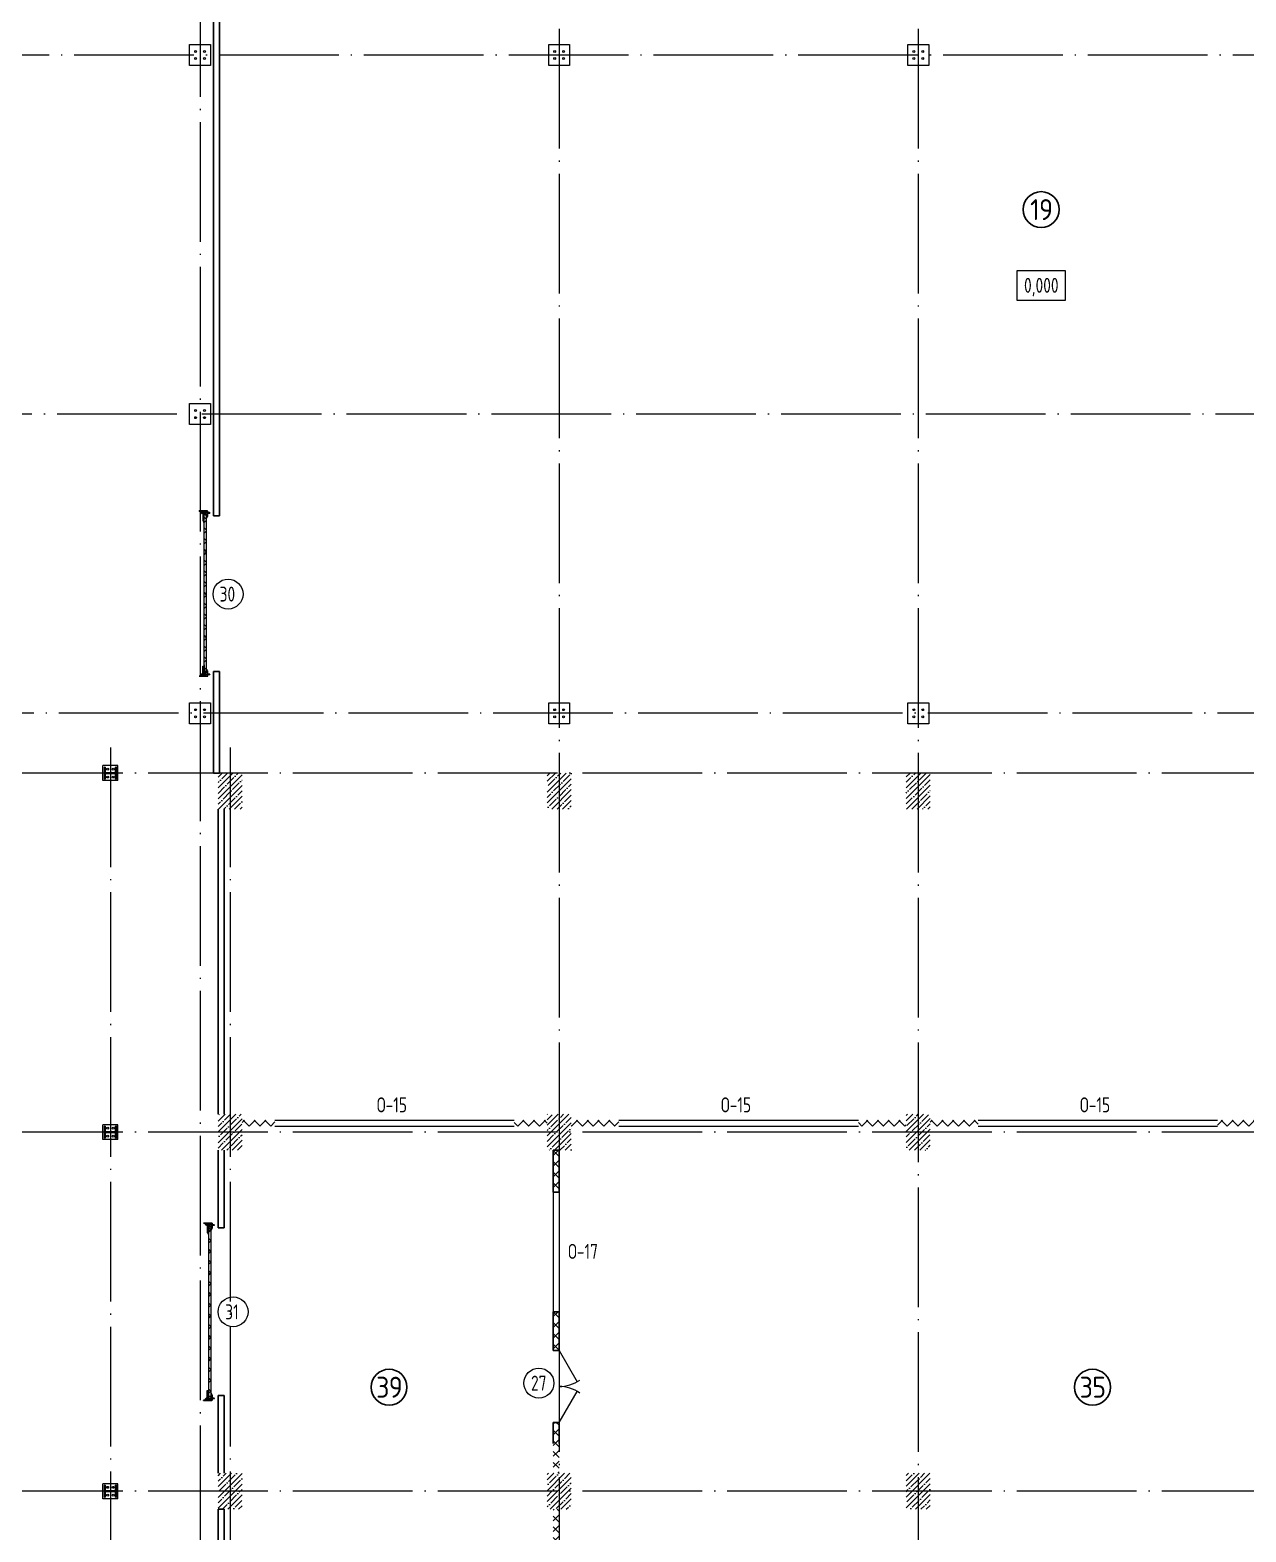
# Model space of a CAD drawing. Extents: x -965262 to 1142518, y -357520 to 71675.
# Drawn here: x -833294 to -812975, y -329928 to -304829 of the extents above; entities that cross this region are included whole.
import ezdxf

# ---------------------------------------------------------------- set-up
doc = ezdxf.new("R2010")
doc.units = 0
doc.header["$LTSCALE"] = 10
doc.linetypes.add('DOTE', pattern=[2.42, 2, -0.2, 0.02, -0.2])
doc.layers.get('0').update_dxf_attribs({"linetype": 'CONTINUOUS', "lineweight": 30})
doc.layers.add('DOTE', color=7, linetype='DOTE', lineweight=9)
doc.styles.add('GOST 2.304', font='isocpeur.ttf', dxfattribs={"width": 0.75, "height": 250})
doc.styles.add('GOST-2.304_Type-B', font='isocpeur.ttf', dxfattribs={"width": 0.9})
doc.styles.get("Standard").update_dxf_attribs({"font": 'isocpeur.ttf', "height": 300})
pattern_1 = [(45, (-828203.91, -390981.48), (-89.80256, 89.80256), []), (45, (-828114.1, -390981.48), (-89.80256, 89.80256), [158.75, -31.75, 0, -31.75])]

# ---------------------------------------------------------------- blocks, each defined once
blk = doc.blocks.new('MC2')
at = {"lineweight": 15}
for p, q in [((68127, 41566), (68127, 39900)), ((69794, 41566), (68127, 41566)), ((69794, 41566), (69794, 39900)), ((69794, 39900), (68127, 39900))]:
    blk.add_line(p, q, dxfattribs=at)
for p, q in [((69627, 41400), (68294, 41400)), ((68294, 41400), (68294, 41320)), ((68934, 41320), (68294, 41320)), ((68934, 41320), (68934, 40146)), ((69627, 41320), (68987, 41320)), ((68987, 41320), (68987, 40146)), ((69627, 41400), (69627, 41320)), ((68934, 40146), (68294, 40146)), ((68294, 40146), (68294, 40066)), ((69627, 40066), (68294, 40066)), ((69627, 40146), (68987, 40146)), ((69627, 40146), (69627, 40066))]:
    blk.add_line(p, q)
for centre in [(68527, 41033), (68527, 40433), (69394, 41033), (69394, 40433)]:
    blk.add_circle(centre, 107, dxfattribs=at)
blk = doc.blocks.new('anchor.bolt')
for p, q in [((-0.07, 0), (-0.07, -0.72)), ((0.07, 0), (0.07, -0.06)), ((-0.1, -0.04), (-0.07, -0.03)), ((-0.1, -0.04), (0.09, -0.06)), ((0.07, -0.07), (-0.1, -0.04)), ((-0.1, -0.11), (-0.07, -0.1)), ((-0.1, -0.11), (0.09, -0.13)), ((0.07, -0.14), (-0.1, -0.11)), ((-0.1, -0.18), (-0.07, -0.17)), ((-0.1, -0.18), (0.09, -0.2)), ((0.07, -0.21), (-0.1, -0.18)), ((-0.1, -0.25), (-0.07, -0.24)), ((-0.1, -0.25), (0.09, -0.27)), ((0.07, -0.28), (-0.1, -0.25)), ((-0.1, -0.32), (-0.07, -0.31)), ((-0.1, -0.32), (0.09, -0.34)), ((0.07, -0.35), (-0.1, -0.32)), ((-0.1, -0.39), (-0.07, -0.38)), ((-0.1, -0.39), (0.09, -0.41)), ((0.07, -0.42), (-0.1, -0.39)), ((-0.1, -0.46), (-0.07, -0.45)), ((-0.1, -0.46), (0.09, -0.48)), ((0.07, -0.49), (-0.1, -0.46)), ((-0.1, -0.53), (-0.07, -0.52)), ((-0.1, -0.53), (0.09, -0.55)), ((0.07, -0.56), (-0.1, -0.53)), ((-0.09, -0.6), (-0.07, -0.59)), ((-0.09, -0.6), (0.09, -0.62)), ((0.07, -0.63), (-0.09, -0.6)), ((-0.07, -0.72), (0, -0.8)), ((-0.04, -0.62), (-0.06, -0.63)), ((-0.06, -0.64), (-0.06, -0.63)), ((-0.06, -0.73), (-0.06, -0.64)), ((0, -0.79), (-0.06, -0.73)), ((-0.01, -0.63), (-0.04, -0.62)), ((-0.03, -0.63), (0, -0.79)), ((-0.03, -0.63), (0.01, -0.78)), ((-0.02, -0.63), (0.01, -0.77)), ((-0.01, -0.63), (0.02, -0.76)), ((0.03, -0.69), (-0.01, -0.63)), ((0, -0.64), (0.03, -0.75)), ((0, -0.8), (0.07, -0.72)), ((0, -0.79), (0.03, -0.74)), ((0.01, -0.66), (0.03, -0.74)), ((0.03, -0.74), (0.03, -0.69)), ((0.07, -0.06), (0.09, -0.06)), ((0.09, -0.06), (0.07, -0.07)), ((0.07, -0.07), (0.07, -0.13)), ((0.07, -0.13), (0.09, -0.13)), ((0.09, -0.13), (0.07, -0.14)), ((0.07, -0.14), (0.07, -0.2)), ((0.07, -0.2), (0.09, -0.2)), ((0.09, -0.2), (0.07, -0.21)), ((0.07, -0.21), (0.07, -0.27)), ((0.07, -0.27), (0.09, -0.27)), ((0.09, -0.27), (0.07, -0.28)), ((0.07, -0.28), (0.07, -0.34)), ((0.07, -0.33), (0.09, -0.34)), ((0.09, -0.34), (0.07, -0.35)), ((0.07, -0.35), (0.07, -0.41)), ((0.07, -0.4), (0.09, -0.41)), ((0.09, -0.41), (0.07, -0.42)), ((0.07, -0.42), (0.07, -0.48)), ((0.07, -0.47), (0.09, -0.48)), ((0.09, -0.48), (0.07, -0.49)), ((0.07, -0.49), (0.07, -0.55)), ((0.07, -0.55), (0.09, -0.55)), ((0.09, -0.55), (0.07, -0.56)), ((0.07, -0.56), (0.07, -0.62)), ((0.09, -0.62), (0.07, -0.63)), ((0.07, -0.62), (0.09, -0.62)), ((0.07, -0.63), (0.07, -0.72))]:
    blk.add_line(p, q)
blk.add_arc((0.16, -0.64), 0.222, 187.9982, 219.836)
blk = doc.blocks.new('Крепеж_ворот')
at = {"lineweight": 15}
h = blk.add_hatch(dxfattribs=at)
h.set_pattern_fill('ANSI31', color=256, scale=2, angle=180)
h.set_pattern_definition([(225, (746089.599, 74802.7244), (4.49013, -4.49013), [])])
h.paths.add_polyline_path([(746087, 74804), (746087, 74802), (746091, 74802), (746094, 74802), (746094, 74804)], flags=17)
h.paths.add_polyline_path([(746116, 74802, 0.165118), (746120, 74803), (746124, 74806, -0.301689), (746131, 74807), (746135, 74805, 0.130081), (746138, 74804), (746142, 74804), (746142, 74806), (746138, 74806, -0.130081), (746136, 74807), (746133, 74809, 0.301689), (746123, 74808), (746118, 74805, -0.165112), (746116, 74804), (746064, 74804, -0.414223), (746061, 74807), (746061, 74868), (746059, 74868), (746059, 74869), (746059, 74870), (746059, 74870), (746059, 74871), (746059, 74872), (746059, 74872), (746059, 74873), (746059, 74874), (746059, 74875), (746059, 74876), (746059, 74876), (746059, 74877), (746059, 74877), (746059, 74878), (746059, 74879), (746059, 74879), (746061, 74879), (746061, 74945), (746058, 74945), (746058, 74807, 0.41422), (746064, 74802)])
h = blk.add_hatch(dxfattribs=at)
h.set_pattern_fill('ANSI31', color=256, scale=2, angle=90)
h.set_pattern_definition([(135, (736343.8085, 75928.334), (-4.490128, -4.490128), [])])
edge = h.paths.add_edge_path()
edge.add_ellipse((746065, 74838), major_axis=(-1.67, 1.67), ratio=1, start_angle=45, end_angle=135, ccw=False)
edge.add_line((746063, 74838), (746063, 74868))
edge.add_line((746063, 74868), (746061, 74868))
edge.add_line((746061, 74868), (746061, 74838))
edge.add_ellipse((746065, 74838), major_axis=(-2.89, 2.89), ratio=1, start_angle=45, end_angle=135)
edge.add_line((746065, 74834), (746097, 74834))
edge.add_line((746097, 74834), (746097, 74836))
edge.add_line((746097, 74836), (746065, 74836))
edge = h.paths.add_edge_path()
edge.add_ellipse((746065, 74890), major_axis=(2.89, 2.89), ratio=1, start_angle=106, end_angle=135)
edge.add_line((746061, 74890), (746061, 74879))
edge.add_line((746061, 74879), (746063, 74879))
edge.add_line((746063, 74879), (746063, 74890))
edge.add_ellipse((746065, 74890), major_axis=(-1.67, 1.67), ratio=1, start_angle=16, end_angle=45, ccw=False)
edge.add_line((746063, 74891), (746070, 74904))
edge.add_ellipse((746079, 74899), major_axis=(7.45, 7.45), ratio=1, start_angle=-3, end_angle=106, ccw=False)
edge.add_line((746087, 74906), (746097, 74894))
edge.add_line((746097, 74894), (746099, 74895))
edge.add_line((746099, 74895), (746088, 74907))
edge.add_ellipse((746079, 74899), major_axis=(8.67, 8.67), ratio=1, start_angle=-3, end_angle=106)
edge.add_line((746068, 74905), (746062, 74892))
h = blk.add_hatch(color=256, dxfattribs=at)
h.dxf.hatch_style = 1
h.paths.add_polyline_path([(746146, 74809), (746143, 74810, 0.10613), (746142, 74810), (746136, 74809, -0.181324), (746135, 74810, 0.335683), (746120, 74809, -0.119126), (746119, 74809, 0.371631), (746118, 74808), (746118, 74808, 0.451909), (746119, 74807, 0.124341), (746121, 74808, -0.343618), (746134, 74808, 0.181324), (746137, 74808), (746143, 74808, -0.110452), (746143, 74808), (746147, 74807, -0.710497), (746147, 74805), (746143, 74804), (746136, 74804, -0.178994), (746133, 74805, 0.369834), (746130, 74805, -0.178993), (746127, 74804), (746122, 74804, 0.120709), (746122, 74804), (746120, 74803, -0.017147), (746119, 74802, 0.538795), (746120, 74802), (746127, 74802, 0.207608), (746131, 74804, -0.433918), (746132, 74804, 0.207608), (746135, 74802), (746143, 74802, 0.079707), (746143, 74802), (746148, 74804, 0.461502), (746149, 74807, -0.250825), (746149, 74808, -0.128039), (746173, 74816, 0.416657), (746174, 74816), (746174, 74817, 0.409849), (746173, 74817, 0.127248)])
for p, q in [((746058, 74807), (746058, 74945)), ((746058, 74945), (746061, 74945)), ((746059, 74879), (746063, 74879)), ((746059, 74868), (746059, 74879)), ((746059, 74868), (746063, 74868)), ((746061, 74879), (746061, 74945)), ((746061, 74879), (746061, 74890)), ((746061, 74807), (746061, 74868)), ((746061, 74838), (746061, 74868)), ((746068, 74905), (746062, 74892)), ((746070, 74904), (746063, 74891)), ((746063, 74838), (746063, 74890)), ((746064, 74883), (746063, 74883)), ((746064, 74865), (746063, 74865)), ((746064, 74883), (746064, 74874)), ((746067, 74880), (746064, 74883)), ((746064, 74875), (746064, 74873)), ((746064, 74874), (746064, 74865)), ((746067, 74868), (746064, 74865)), ((746064, 74804), (746116, 74804)), ((746064, 74802), (746116, 74802)), ((746097, 74836), (746065, 74836)), ((746097, 74834), (746065, 74834)), ((746067, 74880), (746067, 74875)), ((746067, 74873), (746067, 74868)), ((746079, 74806), (746102, 74806)), ((746079, 74806), (746079, 74804)), ((746079, 74804), (746102, 74804)), ((746082, 74814), (746081, 74813)), ((746081, 74813), (746081, 74806)), ((746099, 74814), (746082, 74814)), ((746086, 74813), (746086, 74806)), ((746087, 74906), (746097, 74894)), ((746088, 74907), (746099, 74895)), ((746095, 74813), (746095, 74806)), ((746097, 74894), (746099, 74895)), ((746097, 74834), (746097, 74836)), ((746099, 74814), (746100, 74813)), ((746100, 74813), (746100, 74806)), ((746102, 74806), (746102, 74804)), ((746118, 74805), (746123, 74808)), ((746120, 74803), (746124, 74806)), ((746135, 74805), (746131, 74807)), ((746136, 74807), (746133, 74809)), ((746142, 74806), (746138, 74806)), ((746138, 74804), (746142, 74804)), ((746142, 74806), (746142, 74804)), ((746142, 74804), (746142, 74806)), ((746143, 74804), (746147, 74805)), ((746143, 74802), (746148, 74804)), ((746174, 74817), (746174, 74816))]:
    blk.add_line(p, q)
for p, q in [((746061, 74879), (746061, 74881)), ((746061, 74834), (746061, 74868)), ((746063, 74883), (746063, 74874)), ((746063, 74874), (746063, 74865)), ((746073, 74842), (746073, 74905)), ((746073, 74896), (746077, 74892)), ((746073, 74851), (746077, 74855)), ((746074, 74886), (746074, 74861)), ((746074, 74880), (746076, 74880)), ((746074, 74867), (746076, 74867)), ((746076, 74886), (746076, 74883)), ((746076, 74883), (746076, 74886)), ((746076, 74886), (746077, 74886)), ((746076, 74864), (746076, 74883)), ((746077, 74873), (746076, 74880)), ((746076, 74880), (746076, 74867)), ((746077, 74873), (746076, 74867)), ((746076, 74864), (746076, 74861)), ((746076, 74864), (746076, 74861)), ((746076, 74861), (746077, 74861)), ((746077, 74886), (746077, 74892)), ((746077, 74861), (746077, 74855)), ((746081, 74898), (746081, 74886)), ((746081, 74849), (746081, 74861)), ((746087, 74898), (746082, 74898)), ((746082, 74886), (746087, 74886)), ((746082, 74861), (746087, 74861)), ((746087, 74849), (746082, 74849)), ((746087, 74899), (746087, 74898)), ((746087, 74886), (746087, 74898)), ((746087, 74886), (746098, 74886)), ((746087, 74849), (746087, 74861)), ((746087, 74861), (746098, 74861)), ((746087, 74847), (746087, 74849)), ((746099, 74885), (746099, 74883)), ((746099, 74883), (746099, 74864)), ((746099, 74882), (746100, 74882)), ((746099, 74865), (746100, 74865)), ((746099, 74862), (746099, 74864)), ((746100, 74861), (746100, 74886)), ((746100, 74886), (746110, 74886)), ((746100, 74861), (746110, 74861)), ((746110, 74861), (746110, 74886)), ((746110, 74881), (746225, 74881)), ((746110, 74865), (746212, 74865)), ((746114, 74877), (746225, 74877)), ((746250, 74859), (746250, 74863))]:
    blk.add_line(p, q, dxfattribs=at)
at = {"lineweight": 15, "ltscale": 0.5}
for p, q in [((746076, 74886), (746074, 74886)), ((746076, 74861), (746074, 74861))]:
    blk.add_line(p, q, dxfattribs=at)
at = {"lineweight": 15, "extrusion": (-1.7375e-14, 1, 0)}
for p, q in [((746113, 74884), (746225, 74884)), ((746113, 74863), (746113, 74884)), ((746113, 74863), (746136, 74863)), ((746117, 74857), (746117, 74829)), ((746117, 74826), (746119, 74823)), ((746119, 74823), (746123, 74825)), ((746121, 74857), (746121, 74829)), ((746123, 74825), (746121, 74828)), ((746123, 74863), (746123, 74863)), ((746250, 74863), (746123, 74863)), ((746250, 74859), (746123, 74859)), ((746124, 74840), (746124, 74849)), ((746136, 74882), (746157, 74882)), ((746136, 74863), (746136, 74882)), ((746157, 74882), (746157, 74863)), ((746157, 74863), (746212, 74863))]:
    blk.add_line(p, q, dxfattribs=at)
at = {"lineweight": 15, "ltscale": 0.5, "extrusion": (-1.7375e-14, 1, 0)}
for p, q in [((746113, 74880), (746225, 74880)), ((746136, 74866), (746113, 74866)), ((746115, 74871), (746120, 74871)), ((746121, 74857), (746117, 74857)), ((746117, 74852), (746117, 74854)), ((746121, 74840), (746117, 74840)), ((746117, 74837), (746117, 74835)), ((746121, 74829), (746117, 74829)), ((746120, 74839), (746120, 74850)), ((746124, 74848), (746120, 74848)), ((746124, 74841), (746120, 74841)), ((746123, 74869), (746123, 74863)), ((746123, 74863), (746123, 74859)), ((746140, 74863), (746140, 74859)), ((746153, 74863), (746153, 74859)), ((746212, 74866), (746157, 74866)), ((746173, 74863), (746173, 74859))]:
    blk.add_line(p, q, dxfattribs=at)
at = {"lineweight": 15, "extrusion": (-2.77556e-16, -1, 0)}
for p, q in [((746225, 74866), (746114, 74866)), ((746128, 74866), (746128, 74863)), ((746138, 74866), (746138, 74863)), ((746164, 74866), (746164, 74863)), ((746174, 74866), (746174, 74863)), ((746201, 74866), (746201, 74863)), ((746210, 74866), (746210, 74863)), ((746225, 74884), (746225, 74863))]:
    blk.add_line(p, q, dxfattribs=at)
at = {"extrusion": (-1, -4.26669e-14, 0)}
for p, q in [((746118, 74808), (746118, 74808)), ((746136, 74809), (746142, 74810)), ((746143, 74808), (746137, 74808)), ((746143, 74810), (746146, 74809)), ((746147, 74807), (746143, 74808))]:
    blk.add_line(p, q, dxfattribs=at)
at = {"extrusion": (-1, -4.2422e-14, 1.22461e-16)}
for p, q in [((746119, 74803), (746122, 74804)), ((746127, 74802), (746120, 74802)), ((746122, 74804), (746127, 74804)), ((746143, 74802), (746135, 74802)), ((746136, 74804), (746143, 74804))]:
    blk.add_line(p, q, dxfattribs=at)
for centre, radius, start, end in [((746064, 74807), 5.62, 180, 270), ((746064, 74807), 3.11, 180, 270), ((746082, 74804), 10.4, 68.2753, 87.8782), ((746091, 74798), 16.2, 73.306, 107.292), ((746099, 74804), 10.4, 92.1218, 111.7247), ((746116, 74807), 3.11, 270, 307.5043), ((746116, 74807), 5.62, 270, 307.5043), ((746119, 74808), 0.586, 91.7247, 173.2711), ((746119, 74807), 0.586, 173.2711, 270.547), ((746118, 74812), 3.52, 271.7247, 298.8983), ((746118, 74812), 5.21, 270.547, 298.8983), ((746128, 74799), 12.4, 54.8903, 129.1143), ((746128, 74799), 10.7, 54.8903, 130.7448), ((746128, 74801), 8.97, 60.3534, 127.5043), ((746128, 74801), 8.97, 60.3534, 127.5043), ((746128, 74801), 8.97, 60.3534, 127.5043), ((746128, 74801), 6.46, 60.3534, 127.5043), ((746136, 74811), 3.54, 234.8903, 276), ((746136, 74811), 1.86, 234.8903, 276), ((746138, 74810), 5.62, 240.3534, 270), ((746138, 74810), 3.11, 240.3534, 270), ((746143, 74810), 0.292, 71.7675, 96), ((746143, 74808), 0.292, 70.7873, 96), ((746176, 74761), 56.8, 93.2805, 122.2878), ((746147, 74806), 0.562, 289.2127, 70.7873), ((746147, 74806), 2.25, 288.2291, 27.3228), ((746176, 74765), 50.3, 93.6593, 122.8448), ((746150, 74807), 0.586, 151, 207.3228), ((746173, 74817), 0.6, 4.1357, 93.2805), ((746173, 74816), 0.6, 273.6593, 4.1357)]:
    blk.add_arc(centre, radius, start, end)
at = {"lineweight": 15}
for centre, radius, start, end in [((746079, 74899), 8.28, 0, 136.0097), ((746079, 74847), 8.28, 223.9903, 0), ((746077, 74883), 0.956, 180, 270), ((746077, 74883), 0.75, 180, 270), ((746077, 74864), 0.956, 90, 180), ((746077, 74864), 0.75, 90, 180), ((746076, 74892), 0.375, 0, 45), ((746076, 74855), 0.375, 315, 0), ((746082, 74898), 0.375, 91, 180), ((746082, 74886), 0.75, 180, 270), ((746082, 74861), 0.75, 90, 180), ((746082, 74849), 0.375, 180, 269), ((746098, 74885), 0.375, 0, 90), ((746098, 74862), 0.375, 270, 0), ((746123, 74857), 5.92, 90, 180), ((746123, 74829), 5.92, 180, 199.6464), ((746123, 74857), 1.87, 90, 180), ((746129, 74855), 8.15, 194.9986, 233.9214), ((746129, 74833), 8.15, 126.0786, 165.0014), ((746123, 74829), 1.87, 180, 185.5313)]:
    blk.add_arc(centre, radius, start, end, dxfattribs=at)
at = {"lineweight": 15, "ltscale": 0.5}
for centre, radius, start, end in [((746119, 74852), 2.25, 195, 270), ((746119, 74836), 2.25, 90, 165), ((746119, 74850), 0.375, 0, 90), ((746119, 74839), 0.375, 270, 0)]:
    blk.add_arc(centre, radius, start, end, dxfattribs=at)
at = {"extrusion": (-1.22461e-16, -5.20252e-30, -1)}
for centre, radius, start, end in [((-746120, 74802), 0.187, 270, 62.4687), ((-746122, 74803), 0.586, 62.4687, 90), ((-746127, 74809), 4.69, 229.4077, 270), ((-746127, 74807), 4.69, 223.0863, 270), ((-746131, 74803), 2.32, 49.4077, 130.5923), ((-746131, 74803), 0.637, 43.0863, 136.9137), ((-746135, 74807), 4.69, 270, 316.9137), ((-746136, 74809), 4.69, 270, 310.5923), ((-746143, 74804), 0.292, 250.7873, 270), ((-746143, 74802), 0.292, 251.7709, 270)]:
    blk.add_arc(centre, radius, start, end, dxfattribs=at)
at = {"extrusion": (0, 0, -1)}
for centre, major_axis, start_param, end_param in [((746065, 74890), (2.89, 2.89), 3.926991, 4.433136), ((746065, 74838), (-2.89, 2.89), 3.926991, 5.497787), ((746065, 74890), (-1.67, 1.67), 5.497787, 6.003933), ((746065, 74838), (-1.67, 1.67), 3.926991, 5.497787), ((746079, 74899), (8.67, 8.67), 4.433136, 6.335545), ((746079, 74899), (7.45, 7.45), 4.433136, 6.335545)]:
    blk.add_ellipse(centre, major_axis=major_axis, ratio=1, start_param=start_param, end_param=end_param, dxfattribs=at)
for points in [[(746067, 74875), (746066, 74875), (746064, 74875)], [(746064, 74873), (746066, 74873), (746067, 74873)]]:
    blk.add_rational_spline(points, [1, 1.01284142743, 1], degree=2)
at = {"lineweight": 15, "ltscale": 0.5}
for points, knots in [([(746115, 74871), (746115, 74871), (746114, 74871), (746114, 74871), (746114, 74872), (746113, 74872), (746113, 74872), (746113, 74873), (746113, 74873), (746113, 74873)], [0.37141352, 0.37141352, 0.37141352, 0.37141352, 0.39402571, 0.39402571, 0.41663789, 0.41663789, 0.43959523, 0.43959523, 0.46255257, 0.46255257, 0.46255257, 0.46255257]), ([(746123, 74869), (746123, 74869), (746123, 74869), (746122, 74870), (746122, 74870), (746122, 74871), (746122, 74871), (746121, 74871), (746121, 74871), (746120, 74871)], [0.28027447, 0.28027447, 0.28027447, 0.28027447, 0.30323181, 0.30323181, 0.32618916, 0.32618916, 0.34880134, 0.34880134, 0.37141352, 0.37141352, 0.37141352, 0.37141352])]:
    blk.add_open_spline(points, degree=3, knots=knots, dxfattribs=at)
at = {"lineweight": 15}
for points in [[(746117, 74827), (746117, 74827), (746117, 74826), (746117, 74826)], [(746121, 74828), (746121, 74828), (746121, 74828), (746121, 74829)]]:
    blk.add_open_spline(points, degree=3, dxfattribs=at)
at = {"xscale": -50.80000000000001, "yscale": 50.80000000000001, "zscale": 50.80000000000001}
blk.add_blockref('anchor.bolt', (746091, 74804), dxfattribs=at)

msp = doc.modelspace()

# ---------------------------------------------------------------- hatches: boundary and pattern name
at = {"lineweight": 15}
h = msp.add_hatch(dxfattribs=at)
h.set_pattern_fill('ANSI37', color=256, scale=40)
h.set_pattern_definition([(45, (-990725.63, 617880.33), (-89.802561, 89.802561), []), (135, (-990725.63, 617880.33), (-89.802561, -89.802561), [])])
h.paths.add_polyline_path([(-830382.9, -315563.4), (-830382.9, -312930.6), (-830342.9, -312930.6), (-830342.9, -315563.4)])
h = msp.add_hatch(dxfattribs=at)
h.set_pattern_fill('ANSI35', color=256, scale=20, style=0)
h.set_pattern_definition(pattern_1)
h.paths.add_polyline_path([(-829752, -317247), (-830152, -317247), (-830152, -317847), (-829752, -317847)])
h = msp.add_hatch(dxfattribs=at)
h.set_pattern_fill('ANSI35', color=256, scale=20, style=0)
h.set_pattern_definition(pattern_1)
h.paths.add_polyline_path([(-824252, -317247), (-824652, -317247), (-824652, -317847), (-824252, -317847)])
h = msp.add_hatch(dxfattribs=at)
h.set_pattern_fill('ANSI35', color=256, scale=20, style=0)
h.set_pattern_definition(pattern_1)
h.paths.add_polyline_path([(-818252, -317247), (-818652, -317247), (-818652, -317847), (-818252, -317847)])
h = msp.add_hatch(dxfattribs=at)
h.set_pattern_fill('ANSI37', color=256, scale=40, style=0)
h.set_pattern_definition([(45, (-809695.08, -339310.68), (-89.80256, 89.80256), []), (135, (-809695.08, -339310.68), (-89.80256, -89.80256), [])])
h.paths.add_polyline_path([(-809572, -339247.4), (-809872, -339247.4), (-809872, -339347.4), (-809572, -339347.4)])
h.paths.add_polyline_path([(-824452, -326897.3), (-824552, -326897.3), (-824552, -326897.3), (-824452, -326897.3)], flags=16)
h.paths.add_polyline_path([(-824452, -328097.3), (-824552, -328097.3), (-824552, -328097.3), (-824452, -328097.3)], flags=17)
h.paths.add_polyline_path([(-822901.5, -338572), (-823001.5, -338572), (-823001.5, -338672), (-823001.5, -338772), (-822901.5, -338772)], flags=17)
h.paths.add_polyline_path([(-823001.5, -338672), (-823101.5, -338672), (-824452, -338672), (-824452, -338772), (-823001.5, -338772)], flags=17)
h.paths.add_polyline_path([(-823001.5, -336972), (-824452, -336972), (-824452, -337072), (-823001.5, -337072)], flags=17)
h.paths.add_polyline_path([(-822901.5, -336972), (-823001.5, -336972), (-823001.5, -337072), (-823001.5, -337172), (-822901.5, -337172)], flags=17)
h.paths.add_polyline_path([(-824452, -331447), (-824552, -331447), (-824552, -331547), (-824452, -331547)])
h.paths.add_polyline_path([(-824452, -332447), (-824552, -332447), (-824552, -332547), (-824452, -332547)], flags=17)
h.paths.add_polyline_path([(-824452, -324247), (-824552, -324247), (-824552, -324447), (-824452, -324447)], flags=17)
h.paths.add_polyline_path([(-824452, -326247), (-824552, -326247), (-824552, -326447), (-824452, -326447)])
h.paths.add_polyline_path([(-808672, -339247.4), (-808672.9, -339247.4), (-808672.9, -339347.4), (-808672, -339347.4)])
h.paths.add_polyline_path([(-809572, -339247.4), (-809572.9, -339247.4), (-809572.9, -339347.4), (-809572, -339347.4)])
h.paths.add_polyline_path([(-812252, -332114.3), (-812352, -332114.3), (-812352, -332117), (-812252, -332117)], flags=17)
h.paths.add_polyline_path([(-812352, -332114.3), (-812452, -332114.3), (-812452, -332117), (-812352, -332117)], flags=17)
h.paths.add_polyline_path([(-812452, -332114.3), (-813017, -332114.3), (-813017, -332117), (-812452, -332117)], flags=16)
h.paths.add_polyline_path([(-812452, -332214.3), (-813017, -332214.3), (-813017, -332217), (-812452, -332217)])
h.paths.add_polyline_path([(-812352, -332214.3), (-812452, -332214.3), (-812452, -332217), (-812352, -332217)])
h.paths.add_polyline_path([(-817507, -332114.3), (-817607, -332114.3), (-817607, -332117), (-817507, -332117)])
h.paths.add_polyline_path([(-817017, -332114.3), (-817507, -332114.3), (-817507, -332117), (-817017, -332117)], flags=17)
h.paths.add_polyline_path([(-817017, -332214.3), (-817507, -332214.3), (-817507, -332217), (-817017, -332217)])
h.paths.add_polyline_path([(-823452, -333104.3), (-824452, -333104.3), (-824452, -333107), (-823452, -333107)])
h.paths.add_polyline_path([(-817507, -333104.3), (-818452, -333104.3), (-818452, -333107), (-817507, -333107)])
h.paths.add_polyline_path([(-818452, -333104.3), (-818484.5, -333104.3), (-819452, -333104.3), (-819452, -333107), (-818484.5, -333107), (-818452, -333107)])
h.paths.add_polyline_path([(-823452, -333004.3), (-824452, -333004.3), (-824452, -333007), (-823452, -333007)])
h.paths.add_polyline_path([(-818484.5, -333004.3), (-819452, -333004.3), (-819452, -333007), (-818484.5, -333007)], flags=16)
h.paths.add_polyline_path([(-818452, -333004.3), (-818484.5, -333004.3), (-818484.5, -333007), (-818452, -333007)], flags=16)
h.paths.add_polyline_path([(-817507, -333004.3), (-817607, -333004.3), (-818452, -333004.3), (-818452, -333007), (-817507, -333007)], flags=16)
h.paths.add_polyline_path([(-823452, -333004.3), (-823484.5, -333004.3), (-823484.5, -333104.3), (-823452, -333104.3)])
h.paths.add_polyline_path([(-819452, -333004.3), (-819484.5, -333004.3), (-819484.5, -333104.3), (-819452, -333104.3)], flags=16)
h.paths.add_polyline_path([(-824652, -331057), (-825052, -331057), (-825052, -331059.2), (-824652, -331059.2)])
h.paths.add_polyline_path([(-829052, -331057), (-829842, -331057), (-829842, -331059.2), (-829052, -331059.2)])
h.paths.add_polyline_path([(-829052, -330957), (-830052, -330957), (-830052, -330959.2), (-829052, -330959.2)])
h.paths.add_polyline_path([(-824552, -330957), (-825052, -330957), (-825052, -330959.2), (-824552, -330959.2)])
h.paths.add_polyline_path([(-824452, -333804.7), (-824552, -333804.7), (-824552, -333807), (-824452, -333807)])
h.paths.add_polyline_path([(-824452, -333204.7), (-824552, -333204.7), (-824552, -333207), (-824452, -333207)])
h.paths.add_polyline_path([(-824452, -326897.3), (-824552, -326897.3), (-824552, -326897.3), (-824452, -326897.3)])
h.paths.add_polyline_path([(-824452, -328097.3), (-824552, -328097.3), (-824552, -328097.3), (-824452, -328097.3)])
h.paths.add_polyline_path([(-829202, -323047), (-829752, -323047), (-829752, -323147), (-829202, -323147)])
h.paths.add_polyline_path([(-824652, -323047), (-825202, -323047), (-825202, -323147), (-824652, -323147)])
h.paths.add_polyline_path([(-823452, -323047), (-824252, -323047), (-824252, -323147), (-823452, -323147)])
h.paths.add_polyline_path([(-818652, -323047), (-819452, -323047), (-819452, -323147), (-818652, -323147)])
h.paths.add_polyline_path([(-817452, -323047), (-818252, -323047), (-818252, -323147), (-817452, -323147)])
h.paths.add_polyline_path([(-812652, -323047), (-813452, -323047), (-813452, -323147), (-812652, -323147)])
h.paths.add_polyline_path([(-811651.8, -323047), (-812252, -323047), (-812252, -323147), (-811651.8, -323147)])
h.paths.add_polyline_path([(-808051.6, -323047), (-808651.8, -323047), (-808651.8, -323147), (-808051.6, -323147)])
h.paths.add_polyline_path([(-807951.6, -322846.6), (-808051.6, -322846.6), (-808051.6, -323846.6), (-807951.6, -323846.6)])
h.paths.add_polyline_path([(-807951.6, -321397), (-808051.6, -321397), (-808051.6, -321846.6), (-807951.6, -321846.6)])
h.paths.add_polyline_path([(-807851.6, -321297), (-808051.6, -321297), (-808051.6, -321397), (-807851.6, -321397)])
h.paths.add_polyline_path([(-806502, -321297), (-806951.6, -321297), (-806951.6, -321397), (-806851.6, -321397), (-806502, -321397)])
h.paths.add_polyline_path([(-807951.6, -325846.6), (-808051.6, -325846.6), (-808051.6, -326846.6), (-807951.6, -326846.6), (-807951.6, -326746.6)])
h.paths.add_polyline_path([(-807851.6, -326846.6), (-807951.6, -326846.6), (-808051.6, -326846.6), (-808051.6, -326946.6), (-807851.6, -326946.6)])
h.paths.add_polyline_path([(-806502, -326846.6), (-806602, -326846.6), (-806951.6, -326846.6), (-806951.6, -326946.6), (-806502, -326946.6)])
h.paths.add_polyline_path([(-824452, -323547), (-824552, -323547), (-824552, -324447), (-824452, -324447)])
h.paths.add_polyline_path([(-824452, -326447), (-824552, -326447), (-824552, -326897.3), (-824452, -326897.3)])
h.paths.add_polyline_path([(-824452, -328097.3), (-824552, -328097.3), (-824552, -328097.3), (-824552, -328447), (-824452, -328447)])
h.paths.add_polyline_path([(-824452, -328447), (-824552, -328447), (-824552, -328947), (-824452, -328947)])
h.paths.add_polyline_path([(-824452, -329547), (-824552, -329547), (-824552, -330447), (-824452, -330447)])
h.paths.add_polyline_path([(-824452, -330447), (-824552, -330447), (-824552, -331447), (-824452, -331447)])
h.paths.add_polyline_path([(-824552, -330959.2), (-825052, -330959.2), (-825052, -331059.2), (-824552, -331059.2)])
h.paths.add_polyline_path([(-829052, -330959.2), (-830052, -330959.2), (-830052, -331059.2), (-829052, -331059.2)])
h.paths.add_polyline_path([(-824452, -332447), (-824552, -332447), (-824552, -333204.7), (-824452, -333204.7)])
h.paths.add_polyline_path([(-823484.5, -333004.3), (-824452, -333004.3), (-824452, -333104.3), (-823484.5, -333104.3)])
h.paths.add_polyline_path([(-818484.5, -333004.3), (-819484.5, -333004.3), (-819484.5, -333104.3), (-818484.5, -333104.3)])
h.paths.add_polyline_path([(-817507, -333004.3), (-817607, -333004.3), (-818484.5, -333004.3), (-818484.5, -333104.3), (-817507, -333104.3)])
h.paths.add_polyline_path([(-817507, -332114.3), (-817607, -332114.3), (-817607, -333004.3), (-817507, -333004.3)])
h.paths.add_polyline_path([(-817017, -332114.3), (-817507, -332114.3), (-817507, -332214.3), (-817017, -332214.3)])
h.paths.add_polyline_path([(-812352, -332114.3), (-813017, -332114.3), (-813017, -332214.3), (-812352, -332214.3)])
h.paths.add_polyline_path([(-812252, -332114.3), (-812352, -332114.3), (-812352, -332214.3), (-812352, -332314.3), (-812352, -332947), (-812252, -332947)])
h.paths.add_polyline_path([(-812252, -333947), (-812352, -333947), (-812352, -334947), (-812252, -334947)])
h.paths.add_polyline_path([(-812252, -335547), (-812352, -335547), (-812352, -336547), (-812252, -336547)])
h.paths.add_polyline_path([(-812252, -338547), (-812352, -338547), (-812352, -339347.4), (-812252, -339347.4)])
h.paths.add_polyline_path([(-811252, -339247.4), (-812252, -339247.4), (-812252, -339347.4), (-811252, -339347.4)])
h.paths.add_polyline_path([(-809572.9, -339247.4), (-810252, -339247.4), (-810252, -339347.4), (-809572.9, -339347.4)])
h.paths.add_polyline_path([(-808448, -339247.4), (-808672.9, -339247.4), (-808672.9, -339347.4), (-808572.9, -339347.4), (-808448, -339347.4)])
h.paths.add_polyline_path([(-824452, -340182), (-824552, -340182), (-824552, -340282), (-824552, -340647), (-824452, -340647)])
h.paths.add_polyline_path([(-824452, -339097), (-824552, -339097), (-824552, -339182), (-824452, -339182)])
h.paths.add_polyline_path([(-824452, -338097), (-824552, -338097), (-824552, -339097), (-824452, -339097)])
h.paths.add_polyline_path([(-823001.5, -338672), (-823101.5, -338672), (-824452, -338672), (-824452, -338772), (-823001.5, -338772)])
h.paths.add_polyline_path([(-822901.5, -338572), (-823001.5, -338572), (-823001.5, -338672), (-823001.5, -338772), (-822901.5, -338772)], flags=17)
h.paths.add_polyline_path([(-824452, -337097), (-824552, -337097), (-824552, -338097), (-824452, -338097)])
h.paths.add_polyline_path([(-824452, -336972), (-824552, -336972), (-824552, -337072), (-824552, -337097), (-824452, -337097)])
h.paths.add_polyline_path([(-823001.5, -336972), (-824452, -336972), (-824452, -337072), (-823001.5, -337072)])
h.paths.add_polyline_path([(-822901.5, -336972), (-823001.5, -336972), (-823001.5, -337072), (-823001.5, -337172), (-822901.5, -337172)], flags=17)
h.paths.add_polyline_path([(-824452, -335547), (-824552, -335547), (-824552, -335772), (-824452, -335772)])
h.paths.add_polyline_path([(-824452, -334447), (-824552, -334447), (-824552, -334947), (-824452, -334947)])
h.paths.add_polyline_path([(-824452, -333804.7), (-824552, -333804.7), (-824552, -333905.2), (-824552, -334447), (-824452, -334447)])
h.paths.add_polyline_path([(-824552, -331059.3), (-824552, -331057), (-824652, -331057), (-824652, -331059.3)])
h.paths.add_polyline_path([(-829842, -331059.3), (-830052, -331059.3), (-830052, -331057), (-829842, -331057)])
h.paths.add_polyline_path([(-817607, -333007), (-817607, -333004.3), (-817507, -333004.3), (-817507, -333007)])
h = msp.add_hatch(dxfattribs=at)
h.set_pattern_fill('ANSI35', color=256, scale=20, style=0)
h.set_pattern_definition(pattern_1)
h.paths.add_polyline_path([(-829752, -322947), (-830152, -322947), (-830152, -323547), (-829752, -323547)])
h = msp.add_hatch(dxfattribs=at)
h.set_pattern_fill('ANSI35', color=256, scale=20, style=0)
h.set_pattern_definition(pattern_1)
h.paths.add_polyline_path([(-824252, -322947), (-824652, -322947), (-824652, -323547), (-824252, -323547)])
h = msp.add_hatch(dxfattribs=at)
h.set_pattern_fill('ANSI35', color=256, scale=20, style=0)
h.set_pattern_definition(pattern_1)
h.paths.add_polyline_path([(-818252, -322947), (-818652, -322947), (-818652, -323547), (-818252, -323547)])
h = msp.add_hatch(dxfattribs=at)
h.set_pattern_fill('ANSI37', color=256, scale=40)
h.set_pattern_definition([(45, (-836558.73, -327574.3), (-89.8026, 89.8026), []), (135, (-836558.73, -327574.3), (-89.8026, -89.8026), [])])
h.paths.add_polyline_path([(-830307.9, -327463.4), (-830267.9, -327463.4), (-830267.9, -327663.4), (-830307.9, -327663.4)])
h.paths.add_polyline_path([(-830307.9, -327463.4), (-830307.9, -324830.6), (-830267.9, -324830.6), (-830267.9, -327463.4)])
h = msp.add_hatch(dxfattribs=at)
h.set_pattern_fill('ANSI35', color=256, scale=20, style=0)
h.set_pattern_definition(pattern_1)
h.paths.add_polyline_path([(-829752, -328947), (-830152, -328947), (-830152, -329547), (-829752, -329547)])
h = msp.add_hatch(dxfattribs=at)
h.set_pattern_fill('ANSI35', color=256, scale=20, style=0)
h.set_pattern_definition(pattern_1)
h.paths.add_polyline_path([(-824252, -328947), (-824652, -328947), (-824652, -329547), (-824252, -329547)])
h = msp.add_hatch(dxfattribs=at)
h.set_pattern_fill('ANSI35', color=256, scale=20, style=0)
h.set_pattern_definition(pattern_1)
h.paths.add_polyline_path([(-818252, -328947), (-818652, -328947), (-818652, -329547), (-818252, -329547)])

# ---------------------------------------------------------------- linework, layer by layer
at = {"extrusion": (0, 0, -1)}
for p, q in [((-830227, -312947), (-830227, -293347)), ((-830127, -293347), (-830127, -312947)), ((-830127, -312947), (-830227, -312947)), ((-830227, -317247), (-830227, -315547)), ((-830227, -315547), (-830127, -315547)), ((-830127, -315547), (-830127, -317247)), ((-830227, -317247), (-830152, -317247)), ((-830127, -317247), (-830227, -317247)), ((-830152, -322947), (-830152, -317847)), ((-830052, -317847), (-830052, -322947)), ((-830152, -324847), (-830152, -323547)), ((-830052, -323547), (-830052, -324847)), ((-824552, -324247, 48.7), (-824552, -323547, 48.7)), ((-824552, -323547, 48.7), (-824452, -323547, 48.7)), ((-824452, -323547, 48.7), (-824452, -324247, 48.7)), ((-824452, -324247, 48.7), (-824552, -324247, 48.7)), ((-830052, -324847), (-830152, -324847)), ((-824552, -326897.3, 48.7), (-824552, -326247, 48.7)), ((-824552, -326247, 48.7), (-824452, -326247, 48.7)), ((-824452, -326247, 48.7), (-824452, -326897.3, 48.7)), ((-824452, -326897.3, 48.7), (-824552, -326897.3, 48.7)), ((-830152, -328947), (-830152, -327647)), ((-830152, -327647), (-830052, -327647)), ((-830052, -327647), (-830052, -328947)), ((-824552, -328447, 48.7), (-824552, -328097.3, 48.7)), ((-824552, -328097.3, 48.7), (-824452, -328097.3, 48.7)), ((-824452, -328097.3, 48.7), (-824452, -328447, 48.7)), ((-830152, -334947), (-830152, -329547)), ((-830152, -329547), (-830052, -329547)), ((-830052, -329547), (-830052, -334947))]:
    msp.add_line(p, q, dxfattribs=at)
at = {"lineweight": 15}
for p, q in [((-830627, -305422, -1451.3), (-830627, -305072, -1451.3)), ((-830627, -305072, -1451.3), (-830277, -305072, -1451.3)), ((-830277, -305072, -1451.3), (-830277, -305422, -1451.3)), ((-824627, -305422, -1451.3), (-824627, -305072, -1451.3)), ((-824627, -305072, -1451.3), (-824277, -305072, -1451.3)), ((-824277, -305072, -1451.3), (-824277, -305422, -1451.3)), ((-818627, -305422, -1451.3), (-818627, -305072, -1451.3)), ((-818627, -305072, -1451.3), (-818277, -305072, -1451.3)), ((-818277, -305072, -1451.3), (-818277, -305422, -1451.3)), ((-830277, -305422, -1451.3), (-830627, -305422, -1451.3)), ((-824277, -305422, -1451.3), (-824627, -305422, -1451.3)), ((-818277, -305422, -1451.3), (-818627, -305422, -1451.3)), ((-816796.5, -308846.3, 1808.5), (-815996.5, -308846.3, 1808.5)), ((-816796.5, -309346.3, 1808.5), (-816796.5, -308846.3, 1808.5)), ((-815996.5, -308846.3, 1808.5), (-815996.5, -309346.3, 1808.5)), ((-815996.5, -309346.3, 1808.5), (-816796.5, -309346.3, 1808.5)), ((-830627, -311422, -1451.3), (-830627, -311072, -1451.3)), ((-830627, -311072, -1451.3), (-830277, -311072, -1451.3)), ((-830277, -311072, -1451.3), (-830277, -311422, -1451.3)), ((-830277, -311422, -1451.3), (-830627, -311422, -1451.3)), ((-830382.9, -315563.4, 1808.5), (-830382.9, -312930.6, 1808.5)), ((-830342.9, -312930.6, 1808.5), (-830382.9, -312930.6, 1808.5)), ((-830342.9, -315563.4, 1808.5), (-830342.9, -312930.6, 1808.5)), ((-830342.9, -315563.4, 1808.5), (-830382.9, -315563.4, 1808.5)), ((-830627, -316422, -1451.3), (-830627, -316072, -1451.3)), ((-830627, -316072, -1451.3), (-830277, -316072, -1451.3)), ((-830277, -316072, -1451.3), (-830277, -316422, -1451.3)), ((-824627, -316422, -1451.3), (-824627, -316072, -1451.3)), ((-824627, -316072, -1451.3), (-824277, -316072, -1451.3)), ((-824277, -316072, -1451.3), (-824277, -316422, -1451.3)), ((-818627, -316422, -1451.3), (-818627, -316072, -1451.3)), ((-818627, -316072, -1451.3), (-818277, -316072, -1451.3)), ((-818277, -316072, -1451.3), (-818277, -316422, -1451.3)), ((-830277, -316422, -1451.3), (-830627, -316422, -1451.3)), ((-824277, -316422, -1451.3), (-824627, -316422, -1451.3)), ((-818277, -316422, -1451.3), (-818627, -316422, -1451.3)), ((-829202, -323047, 48.7), (-825202, -323047, 48.7)), ((-829202, -323147, 48.7), (-825202, -323147, 48.7)), ((-823452, -323047, 48.7), (-819452, -323047, 48.7)), ((-823452, -323147, 48.7), (-819452, -323147, 48.7)), ((-817452, -323047, 48.7), (-813452, -323047, 48.7)), ((-817452, -323147, 48.7), (-813452, -323147, 48.7)), ((-824552, -324247, 48.7), (-824552, -326247, 48.7)), ((-824452, -324247, 48.7), (-824452, -326247, 48.7)), ((-830307.9, -327663.4, 1808.5), (-830307.9, -324830.6, 1808.5)), ((-830267.9, -324830.6, 1808.5), (-830307.9, -324830.6, 1808.5)), ((-830267.9, -327663.4, 1808.5), (-830267.9, -324830.6, 1808.5)), ((-824452, -326897.3, 48.7), (-824152, -327416.9, 48.7)), ((-830267.9, -327663.4, 1808.5), (-830307.9, -327663.4, 1808.5)), ((-824452, -328097.3, 48.7), (-824152, -327577.6, 48.7))]:
    msp.add_line(p, q, dxfattribs=at)
msp.add_lwpolyline([(-830127, -312947), (-830227, -312947), (-830227, -293347), (-830127, -293347)], close=True)
for centre, radius in [((-830527, -305187, -1451.3), 16), ((-830377, -305187, -1451.3), 16), ((-824527, -305187, -1451.3), 16), ((-824377, -305187, -1451.3), 16), ((-818527, -305187, -1451.3), 16), ((-818377, -305187, -1451.3), 16), ((-830527, -305307, -1451.3), 16), ((-830377, -305307, -1451.3), 16), ((-824527, -305307, -1451.3), 16), ((-824377, -305307, -1451.3), 16), ((-818527, -305307, -1451.3), 16), ((-818377, -305307, -1451.3), 16), ((-830527, -311187, -1451.3), 16), ((-830377, -311187, -1451.3), 16), ((-830527, -311307, -1451.3), 16), ((-830377, -311307, -1451.3), 16), ((-829985.3, -314255.1, -4711.1), 250), ((-830527, -316187, -1451.3), 16), ((-830377, -316187, -1451.3), 16), ((-824527, -316187, -1451.3), 16), ((-824377, -316187, -1451.3), 16), ((-818527, -316187, -1451.3), 16), ((-818377, -316187, -1451.3), 16), ((-830527, -316307, -1451.3), 16), ((-830377, -316307, -1451.3), 16), ((-824527, -316307, -1451.3), 16), ((-824377, -316307, -1451.3), 16), ((-818527, -316307, -1451.3), 16), ((-818377, -316307, -1451.3), 16), ((-829901.5, -326249.1, -4711.1), 250), ((-824790.5, -327439.8, -4711.1), 250)]:
    msp.add_circle(centre, radius, dxfattribs=at)
for centre in [(-816396.5, -307830, -4711.1), (-827294.8, -327508.7), (-815539.5, -327508.7, -4711.1)]:
    msp.add_circle(centre, 300)
for centre, start, end in [((-824452, -326897.3, 48.7), 270, 305), ((-824452, -328097.3, 48.7), 55, 90)]:
    msp.add_arc(centre, 600, start, end, dxfattribs=at)
at = {"layer": 'DOTE', "ltscale": 100, "extrusion": (0, -1, 0)}
for p, q in [((-830452, -279747, -1451.3), (-830452, -355782.3, -1451.3)), ((-824452, -280610.2, -1451.3), (-824452, -355782.3, -1451.3)), ((-818452, -280610.2, -1451.3), (-818452, -355782.3, -1451.3)), ((-831952, -316817.4, -1451.3), (-831952, -353929.9)), ((-829952, -316817.4, -1451.3), (-829952, -353929.9, -1451.3))]:
    msp.add_line(p, q, dxfattribs=at)
at = {"layer": 'DOTE', "ltscale": 100}
for p, q in [((-794255.2, -305247, -1451.3), (-852807.2, -305247, -1451.3)), ((-794543.1, -311247, -1451.3), (-852807.2, -311247, -1451.3)), ((-794512.9, -316247, -1451.3), (-851343.5, -316247, 1808.5)), ((-780922, -317247, -1451.3), (-852807.2, -317247, -1451.3)), ((-780922, -323247, -1451.3), (-852807.2, -323247, -1451.3)), ((-780922, -329247, -1451.3), (-852807.2, -329247, -1451.3))]:
    msp.add_line(p, q, dxfattribs=at)

# ---------------------------------------------------------------- block references
at = {"xscale": -1, "rotation": 90}
for p in [(-755525.4, 433193.3, 1808.5), (-755450.4, 421293.3, 1808.5)]:
    msp.add_blockref('Крепеж_ворот', p, dxfattribs=at)
at = {"rotation": 90.00000000000001}
for p in [(-755525.4, -1061687.3, 1808.5), (-755450.4, -1073787.3, 1808.5)]:
    msp.add_blockref('Крепеж_ворот', p, dxfattribs=at)
at = {"lineweight": 15, "xscale": 0.1500000000232831, "yscale": 0.1500000000232831, "zscale": 0.1500000000232831, "rotation": 270}
for p in [(-838061.9, -306902.9), (-838061.9, -312902.9), (-838061.9, -318902.9)]:
    msp.add_blockref('MC2', p, dxfattribs=at)

# ---------------------------------------------------------------- texts
at = {"style": 'GOST 2.304', "width": 0.75}
msp.add_text('0,000', height=250, dxfattribs=at).set_placement((-816683.7, -309220.3, 1808.5))
at = {"lineweight": 15, "width": 0.75}
for s, p in [('30', (-830126.7, -314380.8, -4711.1)), ('31', (-830032.5, -326374.7, -4711.1)), ('27', (-824922.6, -327565.5, -4711.1))]:
    msp.add_text(s, height=250, dxfattribs=at).set_placement(p)
at = {"width": 0.75}
for s, p in [('О-15', (-827498.5, -322915.6, 13303.3)), ('О-15', (-821748.5, -322915.6, 13303.3)), ('О-15', (-815748.5, -322915.6, 13303.3)), ('О-17', (-824303, -325364, 18063.1))]:
    msp.add_text(s, height=250, dxfattribs=at).set_placement(p)
at = {"char_height": 350, "width": 800, "attachment_point": 5, "style": 'GOST-2.304_Type-B'}
for s, insert in [('{\\fISOCPEUR|b0|i0|c0|p34;\\T0.95;19}', (-816396.5, -307830)), ('{\\fISOCPEUR|b0|i0|c0|p34;\\T0.95;39}', (-827294.8, -327508.7, 4711.1)), ('{\\fISOCPEUR|b0|i0|c0|p34;\\T0.95;35}', (-815539.5, -327508.7))]:
    msp.add_mtext(s, dxfattribs=dict(at, insert=insert))

doc.saveas('drawing.dxf')
